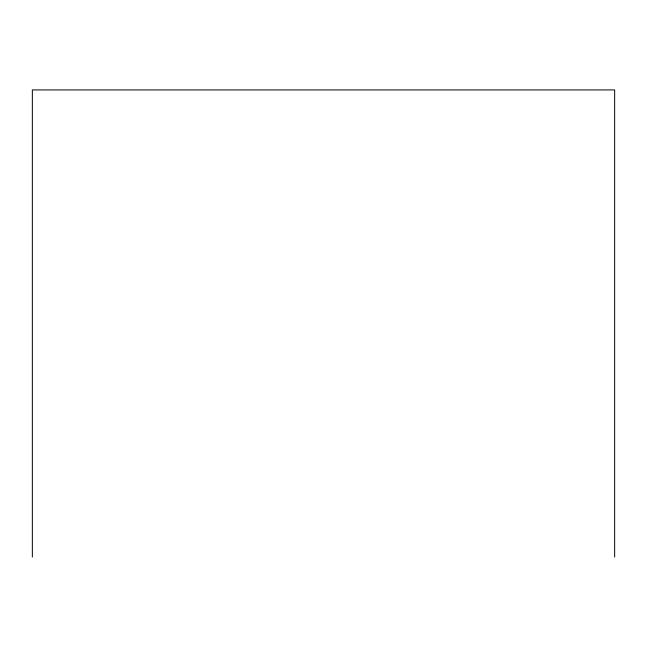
<?xml version="1.0" encoding="UTF-8"?>
<svg xmlns="http://www.w3.org/2000/svg" width="647" height="647" viewBox="0 0 647 647"><rect width="100%" height="100%" fill="white"/><g stroke="black" fill="none" stroke-linecap="round" stroke-linejoin="round"><path stroke-width="0.97" d="M614.65 557.075L614.65 89.925L32.35 89.925L32.35 557.075"/></g></svg>
